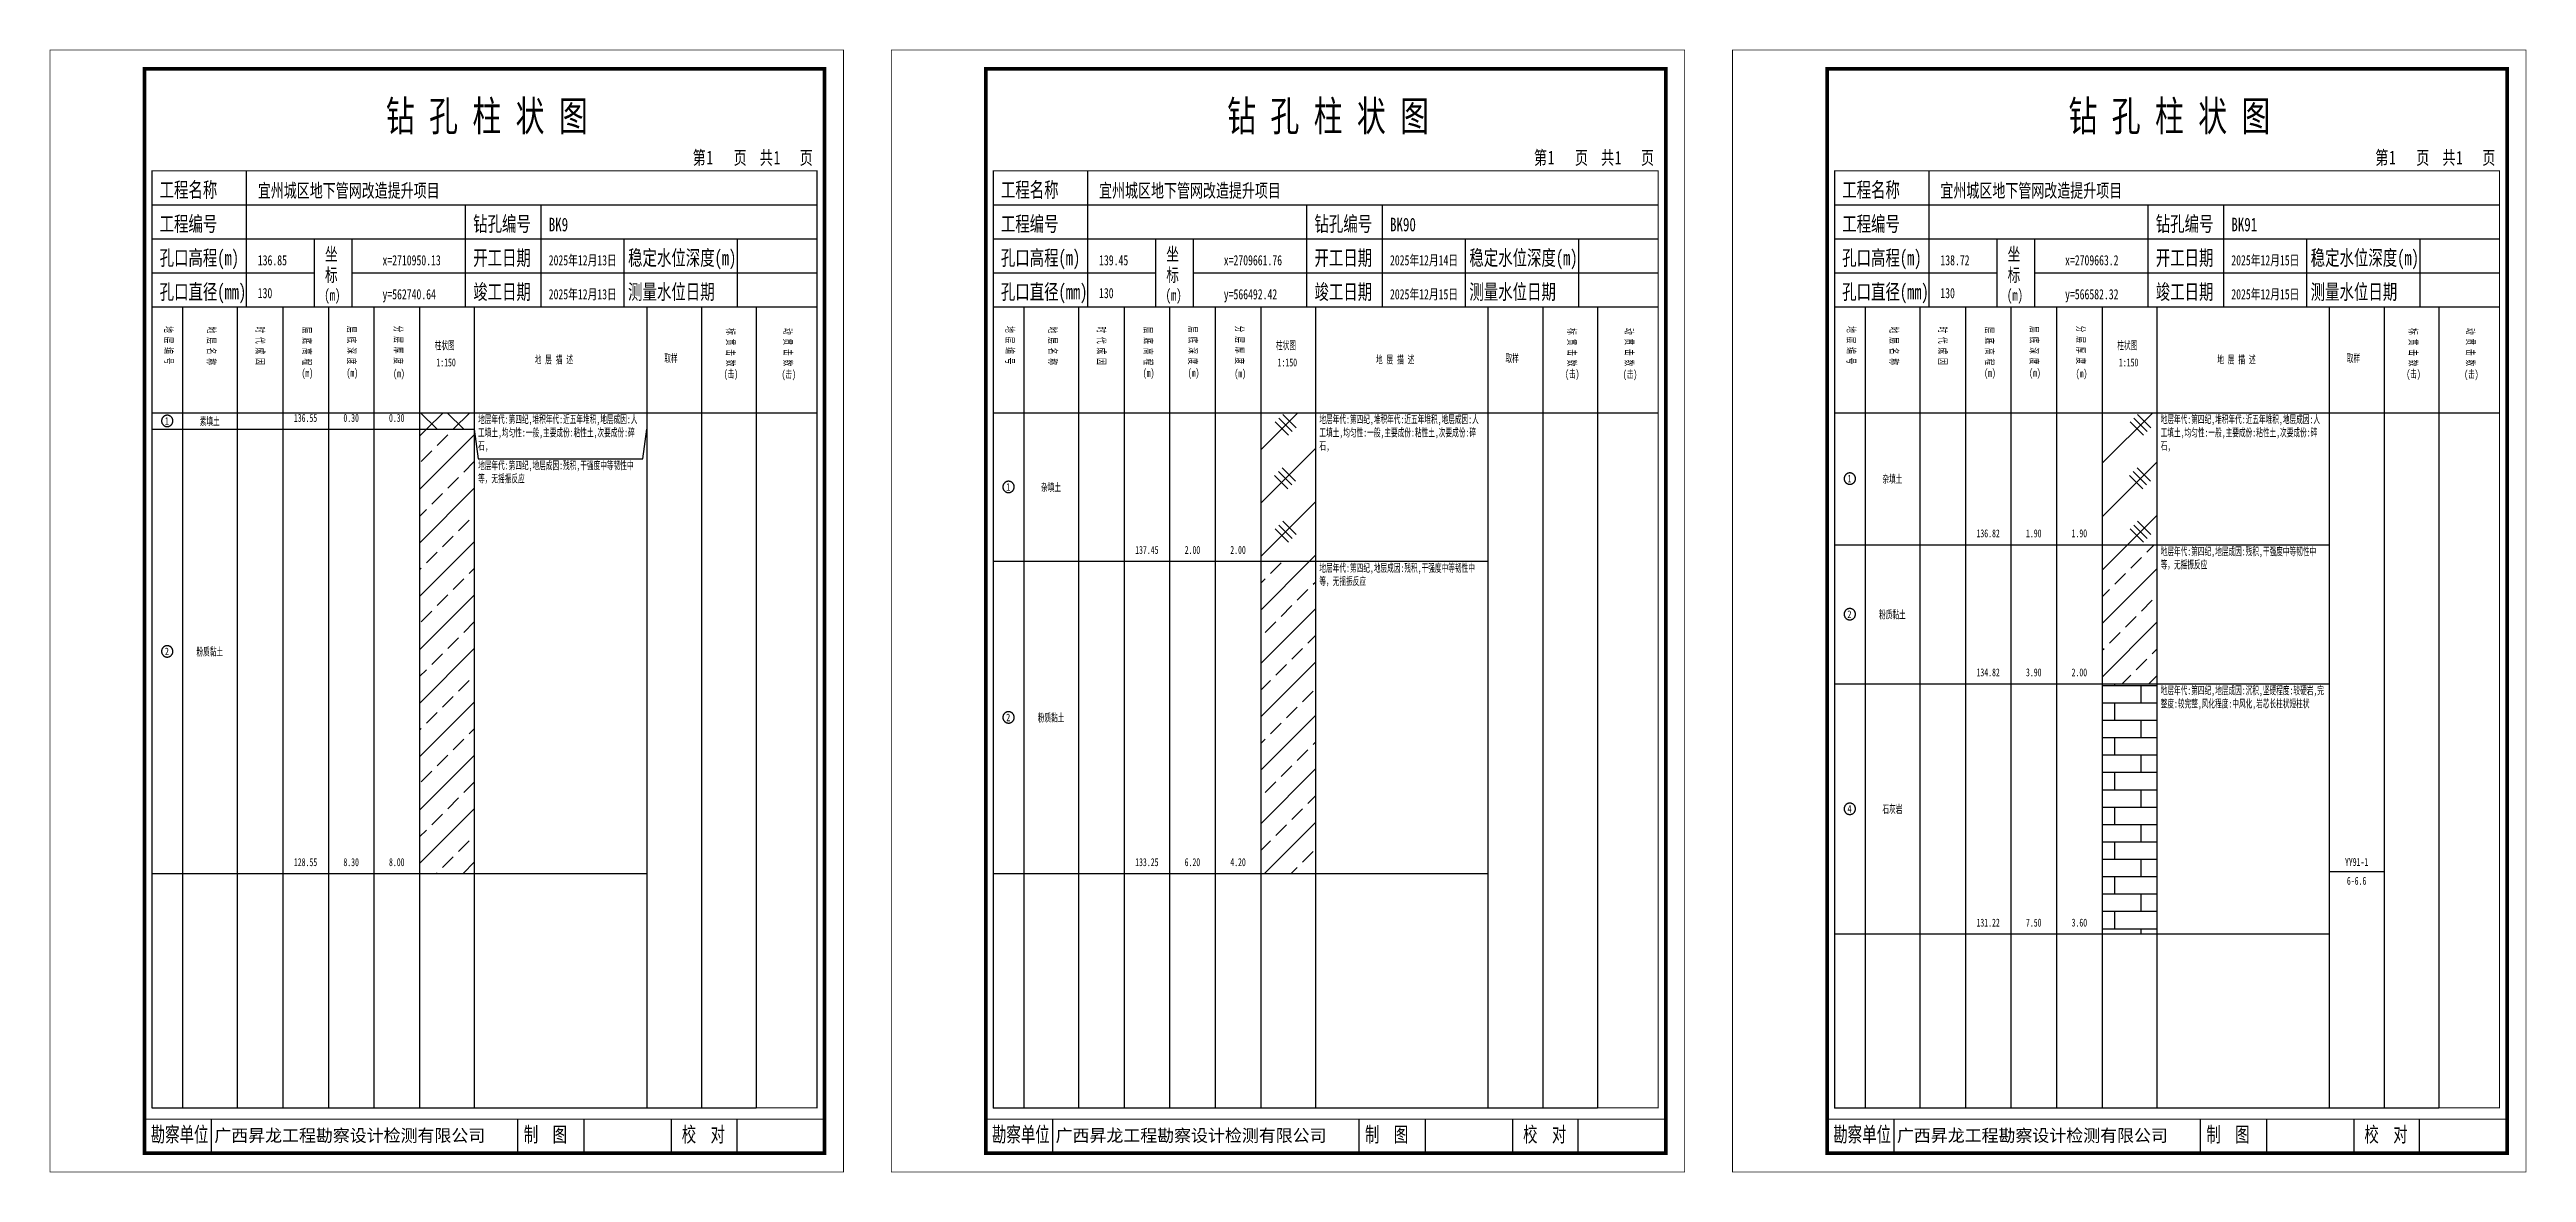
# Model space of a CAD drawing. Header units: millimetres. Extents: x 0 to 2711117, y 0 to 567555.
# Drawn here: x 23827 to 24483, y 0 to 297 of the extents above; entities that cross this region are included whole.
import ezdxf
from ezdxf.enums import TextEntityAlignment as Align

# ---------------------------------------------------------------- set-up
doc = ezdxf.new("R2010")
doc.units = ezdxf.units.MM
doc.layers.add('GICAD_POU_TEXTS', color=7, linetype='Continuous')
doc.layers.add('勘察点图例', color=7, linetype='Continuous')
doc.styles.add('HEAD_FONT', font='simfang.ttf', dxfattribs={"width": 0.6})
doc.styles.add('HEAD_FONT2', font='simfang.ttf', dxfattribs={"width": 0.6})
doc.styles.add('HT', font='simhei.ttf')
doc.styles.add('LZ_FONT', font='simfang.ttf', dxfattribs={"width": 0.7, "height": 8})
doc.styles.add('成果图图块', font='simfang.ttf', dxfattribs={"height": 2.5})
doc.styles.add('成果图表体', font='simfang.ttf', dxfattribs={"width": 0.6, "height": 2.1})
pattern_1 = [(45, (0, 0), (-7.071068, 7.071068), []), (45, (7.071, 0), (-7.071068, 7.071068), [4, -2])]
pattern_2 = [(45, (0, 0), (-7.071068, 7.071068), []), (135, (2.5, -1), (-14.142136, -14.142136), [5, -15]), (135, (1.5, -2), (-14.142136, -14.142136), [5, -15]), (135, (0.5, -3), (-14.142136, -14.142136), [5, -15]), (135, (16.5, -1), (-14.142136, -14.142136), [5, -15]), (135, (15.5, -2), (-14.142136, -14.142136), [5, -15]), (135, (14.5, -3), (-14.142136, -14.142136), [5, -15])]

# ---------------------------------------------------------------- blocks, each defined once
blk = doc.blocks.new('BK9')
for p, q in [((52, 229), (52, 265)), ((27, 256), (203, 256)), ((110, 229), (110, 256)), ((130, 229), (130, 256)), ((27, 247), (203, 247)), ((70, 229), (70, 247)), ((80, 229), (80, 247)), ((152, 229), (152, 247)), ((182, 229), (182, 247)), ((27, 238), (70, 238)), ((80, 238), (203, 238)), ((27, 229), (35.05, 229)), ((35.05, 229), (35.05, 17)), ((35.05, 229), (49.53, 229)), ((49.53, 229), (49.53, 17)), ((49.53, 229), (61.6, 229)), ((61.6, 229), (61.6, 17)), ((61.6, 229), (73.68, 229)), ((73.68, 229), (73.68, 17)), ((73.68, 229), (85.75, 229)), ((85.75, 229), (85.75, 17)), ((85.75, 229), (97.82, 229)), ((97.82, 229), (97.82, 17)), ((97.82, 229), (112.3, 229)), ((112.3, 229), (112.3, 17)), ((112.3, 229), (157.93, 229)), ((157.93, 229), (157.93, 17)), ((157.93, 229), (172.42, 229)), ((172.42, 229), (172.42, 17)), ((172.42, 229), (186.9, 229)), ((186.9, 229), (186.9, 17)), ((186.9, 229), (203, 229)), ((27, 201), (203, 201)), ((27, 17), (35.05, 17)), ((35.05, 17), (49.53, 17)), ((42.74, 4.95), (42.74, 13.95)), ((42.74, 4.95), (42.74, 13.95)), ((49.53, 17), (61.6, 17)), ((61.6, 17), (73.68, 17)), ((73.68, 17), (85.75, 17)), ((85.75, 17), (97.82, 17)), ((97.82, 17), (112.3, 17)), ((112.3, 17), (157.93, 17)), ((123.83, 4.95), (123.83, 13.95)), ((141.38, 4.95), (141.38, 13.95)), ((157.93, 17), (172.42, 17)), ((164.48, 4.95), (164.48, 13.95)), ((172.42, 17), (186.9, 17)), ((181.84, 4.95), (181.84, 13.95)), ((181.84, 4.95), (181.84, 13.95))]:
    blk.add_line(p, q)
for points, const_width in [([(0, 0), (210, 0), (210, 297), (0, 297)], 0.25), ([(25, 5), (205, 5), (205, 292), (25, 292)], 1), ([(27, 265), (203, 265), (203, 17), (27, 17)], 0.3)]:
    blk.add_lwpolyline(points, close=True, dxfattribs=dict(const_width=const_width))
at = {"const_width": 0.3}
for points in [[(27, 229), (203, 229)], [(25, 14), (205, 14)]]:
    blk.add_lwpolyline(points, dxfattribs=at)
at = {"style": 'LZ_FONT', "width": 0.7}
for s, height, p in [('钻 孔 柱 状 图', 8, (88.9, 275.54)), ('第', 3.6, (170.12, 266.7)), ('1', 3.6, (173.78, 266.75)), ('页', 3.6, (180.96, 266.7)), ('共', 3.6, (187.88, 266.7)), ('1', 3.6, (191.54, 266.7)), ('页', 3.6, (198.44, 266.7)), ('工程名称', 4, (29, 258)), ('宜州城区地下管网改造提升项目', 3.6, (55, 258)), ('工程编号', 4, (29, 249)), ('钻孔编号', 4, (112, 249)), ('BK9', 3.6, (132, 249)), ('孔口高程(m)', 4, (29, 240)), ('136.85', 2.7, (55, 240)), ('坐', 3.5, (72.79, 241.24)), ('x=2710950.13', 2.7, (88, 240)), ('开工日期', 4, (112, 240)), ('2025年12月13日', 2.7, (132, 240)), ('稳定水位深度(m)', 4, (153, 240)), ('标', 3.5, (72.79, 235.7)), ('孔口直径(mm)', 4, (29, 231)), ('130', 2.7, (54.98, 231.31)), ('(m) ', 3, (72.59, 230.65)), ('y=562740.64', 2.7, (88, 231)), ('竣工日期', 4, (112, 231)), ('2025年12月13日', 2.7, (132, 231)), ('测量水位日期', 4, (153, 231)), ('勘察单位', 4, (26.65, 7.95)), ('制  图', 4, (125.4, 7.95)), ('校  对', 4, (167.22, 7.95))]:
    blk.add_text(s, height=height, dxfattribs=at).set_placement(p)
at = {"style": 'HT'}
blk.add_text('广西昇龙工程勘察设计检测有限公司', height=3.2865, dxfattribs=at).set_placement((43.48, 8.02))
at = {"char_height": 2.1, "width": 22.806, "attachment_point": 1, "rotation": 270, "style": 'HEAD_FONT'}
for s, insert in [('地 层 编 号', (32.46, 223.92)), ('地 层 名 称', (43.79, 223.76)), ('时 代 成 因', (56.67, 223.83)), ('层 底 高 程', (69.07, 223.71)), ('层 底 深 度', (80.9, 223.91)), ('分 层 厚 度', (93.26, 224.01)), ('标 贯 击 数', (181.21, 223.37)), ('动 贯 击 数', (196.38, 223.43))]:
    blk.add_mtext(s, dxfattribs=dict(at, insert=insert))
at = {"char_height": 2.1, "attachment_point": 1}
for s, insert, width, style in [('柱状图', (101.82, 219.87), 7.855, 'HEAD_FONT2'), ('地 层 描 述', (128.29, 216.11), 22.0781, 'HEAD_FONT2'), ('取样', (162.58, 216.44), 7.855, 'HEAD_FONT2'), ('(m)', (66.58, 212.56), 4.7944, 'HEAD_FONT'), ('(m)', (78.47, 212.61), 4.7944, 'HEAD_FONT'), ('(m)', (90.81, 212.43), 4.7944, 'HEAD_FONT'), ('1:150', (102.26, 215.36), 6.9223, 'HEAD_FONT2'), ('(击)', (178.33, 212.31), 7.855, 'HEAD_FONT2'), ('(击)', (193.64, 212.22), 7.855, 'HEAD_FONT2')]:
    blk.add_mtext(s, dxfattribs=dict(at, insert=insert, width=width, style=style))
blk = doc.blocks.new('BK9_0')
at = {"color": 7}
blk.add_polyline3d([(-1.5, 0.02, 0), (-1.5, -0.06, 0), (-1.49, -0.13, 0), (-1.48, -0.2, 0), (-1.47, -0.28, 0), (-1.46, -0.35, 0), (-1.44, -0.42, 0), (-1.41, -0.49, 0), (-1.39, -0.56, 0), (-1.36, -0.63, 0), (-1.32, -0.69, 0), (-1.29, -0.76, 0), (-1.25, -0.82, 0), (-1.2, -0.88, 0), (-1.16, -0.94, 0), (-1.11, -0.99, 0), (-1.06, -1.04, 0), (-1.01, -1.1, 0), (-0.95, -1.14, 0), (-0.89, -1.19, 0), (-0.83, -1.23, 0), (-0.77, -1.27, 0), (-0.71, -1.31, 0), (-0.64, -1.34, 0), (-0.57, -1.37, 0), (-0.51, -1.4, 0), (-0.44, -1.42, 0), (-0.36, -1.44, 0), (-0.29, -1.46, 0), (-0.22, -1.47, 0), (-0.15, -1.48, 0), (-0.07, -1.48, 0), (0, -1.48, 0), (0.07, -1.48, 0), (0.15, -1.48, 0), (0.22, -1.47, 0), (0.29, -1.46, 0), (0.36, -1.44, 0), (0.44, -1.42, 0), (0.51, -1.4, 0), (0.57, -1.37, 0), (0.64, -1.34, 0), (0.71, -1.31, 0), (0.77, -1.27, 0), (0.83, -1.23, 0), (0.89, -1.19, 0), (0.95, -1.14, 0), (1.01, -1.1, 0), (1.06, -1.04, 0), (1.11, -0.99, 0), (1.16, -0.94, 0), (1.2, -0.88, 0), (1.25, -0.82, 0), (1.29, -0.76, 0), (1.32, -0.69, 0), (1.36, -0.63, 0), (1.39, -0.56, 0), (1.41, -0.49, 0), (1.44, -0.42, 0), (1.46, -0.35, 0), (1.47, -0.28, 0), (1.48, -0.2, 0), (1.49, -0.13, 0), (1.5, -0.06, 0), (1.5, 0.02, 0), (1.5, 0.09, 0), (1.49, 0.16, 0), (1.48, 0.24, 0), (1.47, 0.31, 0), (1.46, 0.38, 0), (1.44, 0.45, 0), (1.41, 0.52, 0), (1.39, 0.59, 0), (1.36, 0.66, 0), (1.32, 0.72, 0), (1.29, 0.79, 0), (1.25, 0.85, 0), (1.2, 0.91, 0), (1.16, 0.97, 0), (1.11, 1.02, 0), (1.06, 1.08, 0), (1.01, 1.13, 0), (0.95, 1.18, 0), (0.89, 1.22, 0), (0.83, 1.26, 0), (0.77, 1.3, 0), (0.71, 1.34, 0), (0.64, 1.37, 0), (0.57, 1.4, 0), (0.51, 1.43, 0), (0.44, 1.45, 0), (0.36, 1.47, 0), (0.29, 1.49, 0), (0.22, 1.5, 0), (0.15, 1.51, 0), (0.07, 1.51, 0), (0, 1.52, 0), (-0.07, 1.51, 0), (-0.15, 1.51, 0), (-0.22, 1.5, 0), (-0.29, 1.49, 0), (-0.36, 1.47, 0), (-0.44, 1.45, 0), (-0.51, 1.43, 0), (-0.57, 1.4, 0), (-0.64, 1.37, 0), (-0.71, 1.34, 0), (-0.77, 1.3, 0), (-0.83, 1.26, 0), (-0.89, 1.22, 0), (-0.95, 1.18, 0), (-1.01, 1.13, 0), (-1.06, 1.08, 0), (-1.11, 1.02, 0), (-1.16, 0.97, 0), (-1.2, 0.91, 0), (-1.25, 0.85, 0), (-1.29, 0.79, 0), (-1.32, 0.72, 0), (-1.36, 0.66, 0), (-1.39, 0.59, 0), (-1.41, 0.52, 0), (-1.44, 0.45, 0), (-1.46, 0.38, 0), (-1.47, 0.31, 0), (-1.48, 0.24, 0), (-1.49, 0.16, 0), (-1.5, 0.09, 0), (-1.5, 0.02, 0)], dxfattribs=at)
at = {"layer": 'GICAD_POU_TEXTS', "color": 7, "style": '成果图图块', "width": 0.7}
blk.add_text('1', height=2, dxfattribs=at).set_placement((-0.09, -0.99), align=Align.CENTER)
blk = doc.blocks.new('BK9_1')
at = {"color": 7}
blk.add_polyline3d([(-1.5, 0.02, 0), (-1.5, -0.06, 0), (-1.49, -0.13, 0), (-1.48, -0.2, 0), (-1.47, -0.28, 0), (-1.46, -0.35, 0), (-1.44, -0.42, 0), (-1.41, -0.49, 0), (-1.39, -0.56, 0), (-1.36, -0.63, 0), (-1.32, -0.69, 0), (-1.29, -0.76, 0), (-1.25, -0.82, 0), (-1.2, -0.88, 0), (-1.16, -0.94, 0), (-1.11, -0.99, 0), (-1.06, -1.04, 0), (-1.01, -1.1, 0), (-0.95, -1.14, 0), (-0.89, -1.19, 0), (-0.83, -1.23, 0), (-0.77, -1.27, 0), (-0.71, -1.31, 0), (-0.64, -1.34, 0), (-0.57, -1.37, 0), (-0.51, -1.4, 0), (-0.44, -1.42, 0), (-0.36, -1.44, 0), (-0.29, -1.46, 0), (-0.22, -1.47, 0), (-0.15, -1.48, 0), (-0.07, -1.48, 0), (0, -1.48, 0), (0.07, -1.48, 0), (0.15, -1.48, 0), (0.22, -1.47, 0), (0.29, -1.46, 0), (0.36, -1.44, 0), (0.44, -1.42, 0), (0.51, -1.4, 0), (0.57, -1.37, 0), (0.64, -1.34, 0), (0.71, -1.31, 0), (0.77, -1.27, 0), (0.83, -1.23, 0), (0.89, -1.19, 0), (0.95, -1.14, 0), (1.01, -1.1, 0), (1.06, -1.04, 0), (1.11, -0.99, 0), (1.16, -0.94, 0), (1.2, -0.88, 0), (1.25, -0.82, 0), (1.29, -0.76, 0), (1.32, -0.69, 0), (1.36, -0.63, 0), (1.39, -0.56, 0), (1.41, -0.49, 0), (1.44, -0.42, 0), (1.46, -0.35, 0), (1.47, -0.28, 0), (1.48, -0.2, 0), (1.49, -0.13, 0), (1.5, -0.06, 0), (1.5, 0.02, 0), (1.5, 0.09, 0), (1.49, 0.16, 0), (1.48, 0.24, 0), (1.47, 0.31, 0), (1.46, 0.38, 0), (1.44, 0.45, 0), (1.41, 0.52, 0), (1.39, 0.59, 0), (1.36, 0.66, 0), (1.32, 0.72, 0), (1.29, 0.79, 0), (1.25, 0.85, 0), (1.2, 0.91, 0), (1.16, 0.97, 0), (1.11, 1.02, 0), (1.06, 1.08, 0), (1.01, 1.13, 0), (0.95, 1.18, 0), (0.89, 1.22, 0), (0.83, 1.26, 0), (0.77, 1.3, 0), (0.71, 1.34, 0), (0.64, 1.37, 0), (0.57, 1.4, 0), (0.51, 1.43, 0), (0.44, 1.45, 0), (0.36, 1.47, 0), (0.29, 1.49, 0), (0.22, 1.5, 0), (0.15, 1.51, 0), (0.07, 1.51, 0), (0, 1.52, 0), (-0.07, 1.51, 0), (-0.15, 1.51, 0), (-0.22, 1.5, 0), (-0.29, 1.49, 0), (-0.36, 1.47, 0), (-0.44, 1.45, 0), (-0.51, 1.43, 0), (-0.57, 1.4, 0), (-0.64, 1.37, 0), (-0.71, 1.34, 0), (-0.77, 1.3, 0), (-0.83, 1.26, 0), (-0.89, 1.22, 0), (-0.95, 1.18, 0), (-1.01, 1.13, 0), (-1.06, 1.08, 0), (-1.11, 1.02, 0), (-1.16, 0.97, 0), (-1.2, 0.91, 0), (-1.25, 0.85, 0), (-1.29, 0.79, 0), (-1.32, 0.72, 0), (-1.36, 0.66, 0), (-1.39, 0.59, 0), (-1.41, 0.52, 0), (-1.44, 0.45, 0), (-1.46, 0.38, 0), (-1.47, 0.31, 0), (-1.48, 0.24, 0), (-1.49, 0.16, 0), (-1.5, 0.09, 0), (-1.5, 0.02, 0)], dxfattribs=at)
at = {"layer": 'GICAD_POU_TEXTS', "color": 7, "style": '成果图图块', "width": 0.7}
blk.add_text('2', height=2, dxfattribs=at).set_placement((-0.09, -0.99), align=Align.CENTER)
blk = doc.blocks.new('BK90')
for p, q in [((52, 229), (52, 265)), ((27, 256), (203, 256)), ((110, 229), (110, 256)), ((130, 229), (130, 256)), ((27, 247), (203, 247)), ((70, 229), (70, 247)), ((80, 229), (80, 247)), ((152, 229), (152, 247)), ((182, 229), (182, 247)), ((27, 238), (70, 238)), ((80, 238), (203, 238)), ((27, 229), (35.05, 229)), ((35.05, 229), (35.05, 17)), ((35.05, 229), (49.53, 229)), ((49.53, 229), (49.53, 17)), ((49.53, 229), (61.6, 229)), ((61.6, 229), (61.6, 17)), ((61.6, 229), (73.68, 229)), ((73.68, 229), (73.68, 17)), ((73.68, 229), (85.75, 229)), ((85.75, 229), (85.75, 17)), ((85.75, 229), (97.82, 229)), ((97.82, 229), (97.82, 17)), ((97.82, 229), (112.3, 229)), ((112.3, 229), (112.3, 17)), ((112.3, 229), (157.93, 229)), ((157.93, 229), (157.93, 17)), ((157.93, 229), (172.42, 229)), ((172.42, 229), (172.42, 17)), ((172.42, 229), (186.9, 229)), ((186.9, 229), (186.9, 17)), ((186.9, 229), (203, 229)), ((27, 201), (203, 201)), ((27, 17), (35.05, 17)), ((35.05, 17), (49.53, 17)), ((42.74, 4.95), (42.74, 13.95)), ((42.74, 4.95), (42.74, 13.95)), ((49.53, 17), (61.6, 17)), ((61.6, 17), (73.68, 17)), ((73.68, 17), (85.75, 17)), ((85.75, 17), (97.82, 17)), ((97.82, 17), (112.3, 17)), ((112.3, 17), (157.93, 17)), ((123.83, 4.95), (123.83, 13.95)), ((141.38, 4.95), (141.38, 13.95)), ((157.93, 17), (172.42, 17)), ((164.48, 4.95), (164.48, 13.95)), ((172.42, 17), (186.9, 17)), ((181.84, 4.95), (181.84, 13.95)), ((181.84, 4.95), (181.84, 13.95))]:
    blk.add_line(p, q)
for points, const_width in [([(0, 0), (210, 0), (210, 297), (0, 297)], 0.25), ([(25, 5), (205, 5), (205, 292), (25, 292)], 1), ([(27, 265), (203, 265), (203, 17), (27, 17)], 0.3)]:
    blk.add_lwpolyline(points, close=True, dxfattribs=dict(const_width=const_width))
at = {"const_width": 0.3}
for points in [[(27, 229), (203, 229)], [(25, 14), (205, 14)]]:
    blk.add_lwpolyline(points, dxfattribs=at)
at = {"style": 'LZ_FONT', "width": 0.7}
for s, height, p in [('钻 孔 柱 状 图', 8, (88.9, 275.54)), ('第', 3.6, (170.12, 266.7)), ('1', 3.6, (173.78, 266.75)), ('页', 3.6, (180.96, 266.7)), ('共', 3.6, (187.88, 266.7)), ('1', 3.6, (191.54, 266.7)), ('页', 3.6, (198.44, 266.7)), ('工程名称', 4, (29, 258)), ('宜州城区地下管网改造提升项目', 3.6, (55, 258)), ('工程编号', 4, (29, 249)), ('钻孔编号', 4, (112, 249)), ('BK90', 3.6, (132, 249)), ('孔口高程(m)', 4, (29, 240)), ('139.45', 2.7, (55, 240)), ('坐', 3.5, (72.79, 241.24)), ('x=2709661.76', 2.7, (88, 240)), ('开工日期', 4, (112, 240)), ('2025年12月14日', 2.7, (132, 240)), ('稳定水位深度(m)', 4, (153, 240)), ('标', 3.5, (72.79, 235.7)), ('孔口直径(mm)', 4, (29, 231)), ('130', 2.7, (54.98, 231.31)), ('(m) ', 3, (72.59, 230.65)), ('y=566492.42', 2.7, (88, 231)), ('竣工日期', 4, (112, 231)), ('2025年12月15日', 2.7, (132, 231)), ('测量水位日期', 4, (153, 231)), ('勘察单位', 4, (26.65, 7.95)), ('制  图', 4, (125.4, 7.95)), ('校  对', 4, (167.22, 7.95))]:
    blk.add_text(s, height=height, dxfattribs=at).set_placement(p)
at = {"style": 'HT'}
blk.add_text('广西昇龙工程勘察设计检测有限公司', height=3.2865, dxfattribs=at).set_placement((43.48, 8.02))
at = {"char_height": 2.1, "width": 22.806, "attachment_point": 1, "rotation": 270, "style": 'HEAD_FONT'}
for s, insert in [('地 层 编 号', (32.46, 223.92)), ('地 层 名 称', (43.79, 223.76)), ('时 代 成 因', (56.67, 223.83)), ('层 底 高 程', (69.07, 223.71)), ('层 底 深 度', (80.9, 223.91)), ('分 层 厚 度', (93.26, 224.01)), ('标 贯 击 数', (181.21, 223.37)), ('动 贯 击 数', (196.38, 223.43))]:
    blk.add_mtext(s, dxfattribs=dict(at, insert=insert))
at = {"char_height": 2.1, "attachment_point": 1}
for s, insert, width, style in [('柱状图', (101.82, 219.87), 7.855, 'HEAD_FONT2'), ('地 层 描 述', (128.29, 216.11), 22.0781, 'HEAD_FONT2'), ('取样', (162.58, 216.44), 7.855, 'HEAD_FONT2'), ('(m)', (66.58, 212.56), 4.7944, 'HEAD_FONT'), ('(m)', (78.47, 212.61), 4.7944, 'HEAD_FONT'), ('(m)', (90.81, 212.43), 4.7944, 'HEAD_FONT'), ('1:150', (102.26, 215.36), 6.9223, 'HEAD_FONT2'), ('(击)', (178.33, 212.31), 7.855, 'HEAD_FONT2'), ('(击)', (193.64, 212.22), 7.855, 'HEAD_FONT2')]:
    blk.add_mtext(s, dxfattribs=dict(at, insert=insert, width=width, style=style))
blk = doc.blocks.new('BK90_0')
at = {"color": 7}
blk.add_polyline3d([(-1.5, 0.02, 0), (-1.5, -0.06, 0), (-1.49, -0.13, 0), (-1.48, -0.2, 0), (-1.47, -0.28, 0), (-1.46, -0.35, 0), (-1.44, -0.42, 0), (-1.41, -0.49, 0), (-1.39, -0.56, 0), (-1.36, -0.63, 0), (-1.32, -0.69, 0), (-1.29, -0.76, 0), (-1.25, -0.82, 0), (-1.2, -0.88, 0), (-1.16, -0.94, 0), (-1.11, -0.99, 0), (-1.06, -1.04, 0), (-1.01, -1.1, 0), (-0.95, -1.14, 0), (-0.89, -1.19, 0), (-0.83, -1.23, 0), (-0.77, -1.27, 0), (-0.71, -1.31, 0), (-0.64, -1.34, 0), (-0.57, -1.37, 0), (-0.51, -1.4, 0), (-0.44, -1.42, 0), (-0.36, -1.44, 0), (-0.29, -1.46, 0), (-0.22, -1.47, 0), (-0.15, -1.48, 0), (-0.07, -1.48, 0), (0, -1.48, 0), (0.07, -1.48, 0), (0.15, -1.48, 0), (0.22, -1.47, 0), (0.29, -1.46, 0), (0.36, -1.44, 0), (0.44, -1.42, 0), (0.51, -1.4, 0), (0.57, -1.37, 0), (0.64, -1.34, 0), (0.71, -1.31, 0), (0.77, -1.27, 0), (0.83, -1.23, 0), (0.89, -1.19, 0), (0.95, -1.14, 0), (1.01, -1.1, 0), (1.06, -1.04, 0), (1.11, -0.99, 0), (1.16, -0.94, 0), (1.2, -0.88, 0), (1.25, -0.82, 0), (1.29, -0.76, 0), (1.32, -0.69, 0), (1.36, -0.63, 0), (1.39, -0.56, 0), (1.41, -0.49, 0), (1.44, -0.42, 0), (1.46, -0.35, 0), (1.47, -0.28, 0), (1.48, -0.2, 0), (1.49, -0.13, 0), (1.5, -0.06, 0), (1.5, 0.02, 0), (1.5, 0.09, 0), (1.49, 0.16, 0), (1.48, 0.24, 0), (1.47, 0.31, 0), (1.46, 0.38, 0), (1.44, 0.45, 0), (1.41, 0.52, 0), (1.39, 0.59, 0), (1.36, 0.66, 0), (1.32, 0.72, 0), (1.29, 0.79, 0), (1.25, 0.85, 0), (1.2, 0.91, 0), (1.16, 0.97, 0), (1.11, 1.02, 0), (1.06, 1.08, 0), (1.01, 1.13, 0), (0.95, 1.18, 0), (0.89, 1.22, 0), (0.83, 1.26, 0), (0.77, 1.3, 0), (0.71, 1.34, 0), (0.64, 1.37, 0), (0.57, 1.4, 0), (0.51, 1.43, 0), (0.44, 1.45, 0), (0.36, 1.47, 0), (0.29, 1.49, 0), (0.22, 1.5, 0), (0.15, 1.51, 0), (0.07, 1.51, 0), (0, 1.52, 0), (-0.07, 1.51, 0), (-0.15, 1.51, 0), (-0.22, 1.5, 0), (-0.29, 1.49, 0), (-0.36, 1.47, 0), (-0.44, 1.45, 0), (-0.51, 1.43, 0), (-0.57, 1.4, 0), (-0.64, 1.37, 0), (-0.71, 1.34, 0), (-0.77, 1.3, 0), (-0.83, 1.26, 0), (-0.89, 1.22, 0), (-0.95, 1.18, 0), (-1.01, 1.13, 0), (-1.06, 1.08, 0), (-1.11, 1.02, 0), (-1.16, 0.97, 0), (-1.2, 0.91, 0), (-1.25, 0.85, 0), (-1.29, 0.79, 0), (-1.32, 0.72, 0), (-1.36, 0.66, 0), (-1.39, 0.59, 0), (-1.41, 0.52, 0), (-1.44, 0.45, 0), (-1.46, 0.38, 0), (-1.47, 0.31, 0), (-1.48, 0.24, 0), (-1.49, 0.16, 0), (-1.5, 0.09, 0), (-1.5, 0.02, 0)], dxfattribs=at)
at = {"layer": 'GICAD_POU_TEXTS', "color": 7, "style": '成果图图块', "width": 0.7}
blk.add_text('1', height=2, dxfattribs=at).set_placement((-0.09, -0.99), align=Align.CENTER)
blk = doc.blocks.new('BK90_1')
at = {"color": 7}
blk.add_polyline3d([(-1.5, 0.02, 0), (-1.5, -0.06, 0), (-1.49, -0.13, 0), (-1.48, -0.2, 0), (-1.47, -0.28, 0), (-1.46, -0.35, 0), (-1.44, -0.42, 0), (-1.41, -0.49, 0), (-1.39, -0.56, 0), (-1.36, -0.63, 0), (-1.32, -0.69, 0), (-1.29, -0.76, 0), (-1.25, -0.82, 0), (-1.2, -0.88, 0), (-1.16, -0.94, 0), (-1.11, -0.99, 0), (-1.06, -1.04, 0), (-1.01, -1.1, 0), (-0.95, -1.14, 0), (-0.89, -1.19, 0), (-0.83, -1.23, 0), (-0.77, -1.27, 0), (-0.71, -1.31, 0), (-0.64, -1.34, 0), (-0.57, -1.37, 0), (-0.51, -1.4, 0), (-0.44, -1.42, 0), (-0.36, -1.44, 0), (-0.29, -1.46, 0), (-0.22, -1.47, 0), (-0.15, -1.48, 0), (-0.07, -1.48, 0), (0, -1.48, 0), (0.07, -1.48, 0), (0.15, -1.48, 0), (0.22, -1.47, 0), (0.29, -1.46, 0), (0.36, -1.44, 0), (0.44, -1.42, 0), (0.51, -1.4, 0), (0.57, -1.37, 0), (0.64, -1.34, 0), (0.71, -1.31, 0), (0.77, -1.27, 0), (0.83, -1.23, 0), (0.89, -1.19, 0), (0.95, -1.14, 0), (1.01, -1.1, 0), (1.06, -1.04, 0), (1.11, -0.99, 0), (1.16, -0.94, 0), (1.2, -0.88, 0), (1.25, -0.82, 0), (1.29, -0.76, 0), (1.32, -0.69, 0), (1.36, -0.63, 0), (1.39, -0.56, 0), (1.41, -0.49, 0), (1.44, -0.42, 0), (1.46, -0.35, 0), (1.47, -0.28, 0), (1.48, -0.2, 0), (1.49, -0.13, 0), (1.5, -0.06, 0), (1.5, 0.02, 0), (1.5, 0.09, 0), (1.49, 0.16, 0), (1.48, 0.24, 0), (1.47, 0.31, 0), (1.46, 0.38, 0), (1.44, 0.45, 0), (1.41, 0.52, 0), (1.39, 0.59, 0), (1.36, 0.66, 0), (1.32, 0.72, 0), (1.29, 0.79, 0), (1.25, 0.85, 0), (1.2, 0.91, 0), (1.16, 0.97, 0), (1.11, 1.02, 0), (1.06, 1.08, 0), (1.01, 1.13, 0), (0.95, 1.18, 0), (0.89, 1.22, 0), (0.83, 1.26, 0), (0.77, 1.3, 0), (0.71, 1.34, 0), (0.64, 1.37, 0), (0.57, 1.4, 0), (0.51, 1.43, 0), (0.44, 1.45, 0), (0.36, 1.47, 0), (0.29, 1.49, 0), (0.22, 1.5, 0), (0.15, 1.51, 0), (0.07, 1.51, 0), (0, 1.52, 0), (-0.07, 1.51, 0), (-0.15, 1.51, 0), (-0.22, 1.5, 0), (-0.29, 1.49, 0), (-0.36, 1.47, 0), (-0.44, 1.45, 0), (-0.51, 1.43, 0), (-0.57, 1.4, 0), (-0.64, 1.37, 0), (-0.71, 1.34, 0), (-0.77, 1.3, 0), (-0.83, 1.26, 0), (-0.89, 1.22, 0), (-0.95, 1.18, 0), (-1.01, 1.13, 0), (-1.06, 1.08, 0), (-1.11, 1.02, 0), (-1.16, 0.97, 0), (-1.2, 0.91, 0), (-1.25, 0.85, 0), (-1.29, 0.79, 0), (-1.32, 0.72, 0), (-1.36, 0.66, 0), (-1.39, 0.59, 0), (-1.41, 0.52, 0), (-1.44, 0.45, 0), (-1.46, 0.38, 0), (-1.47, 0.31, 0), (-1.48, 0.24, 0), (-1.49, 0.16, 0), (-1.5, 0.09, 0), (-1.5, 0.02, 0)], dxfattribs=at)
at = {"layer": 'GICAD_POU_TEXTS', "color": 7, "style": '成果图图块', "width": 0.7}
blk.add_text('2', height=2, dxfattribs=at).set_placement((-0.09, -0.99), align=Align.CENTER)
blk = doc.blocks.new('BK91')
for p, q in [((52, 229), (52, 265)), ((27, 256), (203, 256)), ((110, 229), (110, 256)), ((130, 229), (130, 256)), ((27, 247), (203, 247)), ((70, 229), (70, 247)), ((80, 229), (80, 247)), ((152, 229), (152, 247)), ((182, 229), (182, 247)), ((27, 238), (70, 238)), ((80, 238), (203, 238)), ((27, 229), (35.05, 229)), ((35.05, 229), (35.05, 17)), ((35.05, 229), (49.53, 229)), ((49.53, 229), (49.53, 17)), ((49.53, 229), (61.6, 229)), ((61.6, 229), (61.6, 17)), ((61.6, 229), (73.68, 229)), ((73.68, 229), (73.68, 17)), ((73.68, 229), (85.75, 229)), ((85.75, 229), (85.75, 17)), ((85.75, 229), (97.82, 229)), ((97.82, 229), (97.82, 17)), ((97.82, 229), (112.3, 229)), ((112.3, 229), (112.3, 17)), ((112.3, 229), (157.93, 229)), ((157.93, 229), (157.93, 17)), ((157.93, 229), (172.42, 229)), ((172.42, 229), (172.42, 17)), ((172.42, 229), (186.9, 229)), ((186.9, 229), (186.9, 17)), ((186.9, 229), (203, 229)), ((27, 201), (203, 201)), ((27, 17), (35.05, 17)), ((35.05, 17), (49.53, 17)), ((42.74, 4.95), (42.74, 13.95)), ((42.74, 4.95), (42.74, 13.95)), ((49.53, 17), (61.6, 17)), ((61.6, 17), (73.68, 17)), ((73.68, 17), (85.75, 17)), ((85.75, 17), (97.82, 17)), ((97.82, 17), (112.3, 17)), ((112.3, 17), (157.93, 17)), ((123.83, 4.95), (123.83, 13.95)), ((141.38, 4.95), (141.38, 13.95)), ((157.93, 17), (172.42, 17)), ((164.48, 4.95), (164.48, 13.95)), ((172.42, 17), (186.9, 17)), ((181.84, 4.95), (181.84, 13.95)), ((181.84, 4.95), (181.84, 13.95))]:
    blk.add_line(p, q)
for points, const_width in [([(0, 0), (210, 0), (210, 297), (0, 297)], 0.25), ([(25, 5), (205, 5), (205, 292), (25, 292)], 1), ([(27, 265), (203, 265), (203, 17), (27, 17)], 0.3)]:
    blk.add_lwpolyline(points, close=True, dxfattribs=dict(const_width=const_width))
at = {"const_width": 0.3}
for points in [[(27, 229), (203, 229)], [(25, 14), (205, 14)]]:
    blk.add_lwpolyline(points, dxfattribs=at)
at = {"style": 'LZ_FONT', "width": 0.7}
for s, height, p in [('钻 孔 柱 状 图', 8, (88.9, 275.54)), ('第', 3.6, (170.12, 266.7)), ('1', 3.6, (173.78, 266.75)), ('页', 3.6, (180.96, 266.7)), ('共', 3.6, (187.88, 266.7)), ('1', 3.6, (191.54, 266.7)), ('页', 3.6, (198.44, 266.7)), ('工程名称', 4, (29, 258)), ('宜州城区地下管网改造提升项目', 3.6, (55, 258)), ('工程编号', 4, (29, 249)), ('钻孔编号', 4, (112, 249)), ('BK91', 3.6, (132, 249)), ('孔口高程(m)', 4, (29, 240)), ('138.72', 2.7, (55, 240)), ('坐', 3.5, (72.79, 241.24)), ('x=2709663.2', 2.7, (88, 240)), ('开工日期', 4, (112, 240)), ('2025年12月15日', 2.7, (132, 240)), ('稳定水位深度(m)', 4, (153, 240)), ('标', 3.5, (72.79, 235.7)), ('孔口直径(mm)', 4, (29, 231)), ('130', 2.7, (54.98, 231.31)), ('(m) ', 3, (72.59, 230.65)), ('y=566582.32', 2.7, (88, 231)), ('竣工日期', 4, (112, 231)), ('2025年12月15日', 2.7, (132, 231)), ('测量水位日期', 4, (153, 231)), ('勘察单位', 4, (26.65, 7.95)), ('制  图', 4, (125.4, 7.95)), ('校  对', 4, (167.22, 7.95))]:
    blk.add_text(s, height=height, dxfattribs=at).set_placement(p)
at = {"style": 'HT'}
blk.add_text('广西昇龙工程勘察设计检测有限公司', height=3.2865, dxfattribs=at).set_placement((43.48, 8.02))
at = {"char_height": 2.1, "width": 22.806, "attachment_point": 1, "rotation": 270, "style": 'HEAD_FONT'}
for s, insert in [('地 层 编 号', (32.46, 223.92)), ('地 层 名 称', (43.79, 223.76)), ('时 代 成 因', (56.67, 223.83)), ('层 底 高 程', (69.07, 223.71)), ('层 底 深 度', (80.9, 223.91)), ('分 层 厚 度', (93.26, 224.01)), ('标 贯 击 数', (181.21, 223.37)), ('动 贯 击 数', (196.38, 223.43))]:
    blk.add_mtext(s, dxfattribs=dict(at, insert=insert))
at = {"char_height": 2.1, "attachment_point": 1}
for s, insert, width, style in [('柱状图', (101.82, 219.87), 7.855, 'HEAD_FONT2'), ('地 层 描 述', (128.29, 216.11), 22.0781, 'HEAD_FONT2'), ('取样', (162.58, 216.44), 7.855, 'HEAD_FONT2'), ('(m)', (66.58, 212.56), 4.7944, 'HEAD_FONT'), ('(m)', (78.47, 212.61), 4.7944, 'HEAD_FONT'), ('(m)', (90.81, 212.43), 4.7944, 'HEAD_FONT'), ('1:150', (102.26, 215.36), 6.9223, 'HEAD_FONT2'), ('(击)', (178.33, 212.31), 7.855, 'HEAD_FONT2'), ('(击)', (193.64, 212.22), 7.855, 'HEAD_FONT2')]:
    blk.add_mtext(s, dxfattribs=dict(at, insert=insert, width=width, style=style))
blk = doc.blocks.new('BK91_0')
at = {"color": 7}
blk.add_polyline3d([(-1.5, 0.02, 0), (-1.5, -0.06, 0), (-1.49, -0.13, 0), (-1.48, -0.2, 0), (-1.47, -0.28, 0), (-1.46, -0.35, 0), (-1.44, -0.42, 0), (-1.41, -0.49, 0), (-1.39, -0.56, 0), (-1.36, -0.63, 0), (-1.32, -0.69, 0), (-1.29, -0.76, 0), (-1.25, -0.82, 0), (-1.2, -0.88, 0), (-1.16, -0.94, 0), (-1.11, -0.99, 0), (-1.06, -1.04, 0), (-1.01, -1.1, 0), (-0.95, -1.14, 0), (-0.89, -1.19, 0), (-0.83, -1.23, 0), (-0.77, -1.27, 0), (-0.71, -1.31, 0), (-0.64, -1.34, 0), (-0.57, -1.37, 0), (-0.51, -1.4, 0), (-0.44, -1.42, 0), (-0.36, -1.44, 0), (-0.29, -1.46, 0), (-0.22, -1.47, 0), (-0.15, -1.48, 0), (-0.07, -1.48, 0), (0, -1.48, 0), (0.07, -1.48, 0), (0.15, -1.48, 0), (0.22, -1.47, 0), (0.29, -1.46, 0), (0.36, -1.44, 0), (0.44, -1.42, 0), (0.51, -1.4, 0), (0.57, -1.37, 0), (0.64, -1.34, 0), (0.71, -1.31, 0), (0.77, -1.27, 0), (0.83, -1.23, 0), (0.89, -1.19, 0), (0.95, -1.14, 0), (1.01, -1.1, 0), (1.06, -1.04, 0), (1.11, -0.99, 0), (1.16, -0.94, 0), (1.2, -0.88, 0), (1.25, -0.82, 0), (1.29, -0.76, 0), (1.32, -0.69, 0), (1.36, -0.63, 0), (1.39, -0.56, 0), (1.41, -0.49, 0), (1.44, -0.42, 0), (1.46, -0.35, 0), (1.47, -0.28, 0), (1.48, -0.2, 0), (1.49, -0.13, 0), (1.5, -0.06, 0), (1.5, 0.02, 0), (1.5, 0.09, 0), (1.49, 0.16, 0), (1.48, 0.24, 0), (1.47, 0.31, 0), (1.46, 0.38, 0), (1.44, 0.45, 0), (1.41, 0.52, 0), (1.39, 0.59, 0), (1.36, 0.66, 0), (1.32, 0.72, 0), (1.29, 0.79, 0), (1.25, 0.85, 0), (1.2, 0.91, 0), (1.16, 0.97, 0), (1.11, 1.02, 0), (1.06, 1.08, 0), (1.01, 1.13, 0), (0.95, 1.18, 0), (0.89, 1.22, 0), (0.83, 1.26, 0), (0.77, 1.3, 0), (0.71, 1.34, 0), (0.64, 1.37, 0), (0.57, 1.4, 0), (0.51, 1.43, 0), (0.44, 1.45, 0), (0.36, 1.47, 0), (0.29, 1.49, 0), (0.22, 1.5, 0), (0.15, 1.51, 0), (0.07, 1.51, 0), (0, 1.52, 0), (-0.07, 1.51, 0), (-0.15, 1.51, 0), (-0.22, 1.5, 0), (-0.29, 1.49, 0), (-0.36, 1.47, 0), (-0.44, 1.45, 0), (-0.51, 1.43, 0), (-0.57, 1.4, 0), (-0.64, 1.37, 0), (-0.71, 1.34, 0), (-0.77, 1.3, 0), (-0.83, 1.26, 0), (-0.89, 1.22, 0), (-0.95, 1.18, 0), (-1.01, 1.13, 0), (-1.06, 1.08, 0), (-1.11, 1.02, 0), (-1.16, 0.97, 0), (-1.2, 0.91, 0), (-1.25, 0.85, 0), (-1.29, 0.79, 0), (-1.32, 0.72, 0), (-1.36, 0.66, 0), (-1.39, 0.59, 0), (-1.41, 0.52, 0), (-1.44, 0.45, 0), (-1.46, 0.38, 0), (-1.47, 0.31, 0), (-1.48, 0.24, 0), (-1.49, 0.16, 0), (-1.5, 0.09, 0), (-1.5, 0.02, 0)], dxfattribs=at)
at = {"layer": 'GICAD_POU_TEXTS', "color": 7, "style": '成果图图块', "width": 0.7}
blk.add_text('1', height=2, dxfattribs=at).set_placement((-0.09, -0.99), align=Align.CENTER)
blk = doc.blocks.new('BK91_1')
at = {"color": 7}
blk.add_polyline3d([(-1.5, 0.02, 0), (-1.5, -0.06, 0), (-1.49, -0.13, 0), (-1.48, -0.2, 0), (-1.47, -0.28, 0), (-1.46, -0.35, 0), (-1.44, -0.42, 0), (-1.41, -0.49, 0), (-1.39, -0.56, 0), (-1.36, -0.63, 0), (-1.32, -0.69, 0), (-1.29, -0.76, 0), (-1.25, -0.82, 0), (-1.2, -0.88, 0), (-1.16, -0.94, 0), (-1.11, -0.99, 0), (-1.06, -1.04, 0), (-1.01, -1.1, 0), (-0.95, -1.14, 0), (-0.89, -1.19, 0), (-0.83, -1.23, 0), (-0.77, -1.27, 0), (-0.71, -1.31, 0), (-0.64, -1.34, 0), (-0.57, -1.37, 0), (-0.51, -1.4, 0), (-0.44, -1.42, 0), (-0.36, -1.44, 0), (-0.29, -1.46, 0), (-0.22, -1.47, 0), (-0.15, -1.48, 0), (-0.07, -1.48, 0), (0, -1.48, 0), (0.07, -1.48, 0), (0.15, -1.48, 0), (0.22, -1.47, 0), (0.29, -1.46, 0), (0.36, -1.44, 0), (0.44, -1.42, 0), (0.51, -1.4, 0), (0.57, -1.37, 0), (0.64, -1.34, 0), (0.71, -1.31, 0), (0.77, -1.27, 0), (0.83, -1.23, 0), (0.89, -1.19, 0), (0.95, -1.14, 0), (1.01, -1.1, 0), (1.06, -1.04, 0), (1.11, -0.99, 0), (1.16, -0.94, 0), (1.2, -0.88, 0), (1.25, -0.82, 0), (1.29, -0.76, 0), (1.32, -0.69, 0), (1.36, -0.63, 0), (1.39, -0.56, 0), (1.41, -0.49, 0), (1.44, -0.42, 0), (1.46, -0.35, 0), (1.47, -0.28, 0), (1.48, -0.2, 0), (1.49, -0.13, 0), (1.5, -0.06, 0), (1.5, 0.02, 0), (1.5, 0.09, 0), (1.49, 0.16, 0), (1.48, 0.24, 0), (1.47, 0.31, 0), (1.46, 0.38, 0), (1.44, 0.45, 0), (1.41, 0.52, 0), (1.39, 0.59, 0), (1.36, 0.66, 0), (1.32, 0.72, 0), (1.29, 0.79, 0), (1.25, 0.85, 0), (1.2, 0.91, 0), (1.16, 0.97, 0), (1.11, 1.02, 0), (1.06, 1.08, 0), (1.01, 1.13, 0), (0.95, 1.18, 0), (0.89, 1.22, 0), (0.83, 1.26, 0), (0.77, 1.3, 0), (0.71, 1.34, 0), (0.64, 1.37, 0), (0.57, 1.4, 0), (0.51, 1.43, 0), (0.44, 1.45, 0), (0.36, 1.47, 0), (0.29, 1.49, 0), (0.22, 1.5, 0), (0.15, 1.51, 0), (0.07, 1.51, 0), (0, 1.52, 0), (-0.07, 1.51, 0), (-0.15, 1.51, 0), (-0.22, 1.5, 0), (-0.29, 1.49, 0), (-0.36, 1.47, 0), (-0.44, 1.45, 0), (-0.51, 1.43, 0), (-0.57, 1.4, 0), (-0.64, 1.37, 0), (-0.71, 1.34, 0), (-0.77, 1.3, 0), (-0.83, 1.26, 0), (-0.89, 1.22, 0), (-0.95, 1.18, 0), (-1.01, 1.13, 0), (-1.06, 1.08, 0), (-1.11, 1.02, 0), (-1.16, 0.97, 0), (-1.2, 0.91, 0), (-1.25, 0.85, 0), (-1.29, 0.79, 0), (-1.32, 0.72, 0), (-1.36, 0.66, 0), (-1.39, 0.59, 0), (-1.41, 0.52, 0), (-1.44, 0.45, 0), (-1.46, 0.38, 0), (-1.47, 0.31, 0), (-1.48, 0.24, 0), (-1.49, 0.16, 0), (-1.5, 0.09, 0), (-1.5, 0.02, 0)], dxfattribs=at)
at = {"layer": 'GICAD_POU_TEXTS', "color": 7, "style": '成果图图块', "width": 0.7}
blk.add_text('2', height=2, dxfattribs=at).set_placement((-0.09, -0.99), align=Align.CENTER)
blk = doc.blocks.new('BK91_2')
at = {"color": 7}
blk.add_polyline3d([(-1.5, 0.02, 0), (-1.5, -0.06, 0), (-1.49, -0.13, 0), (-1.48, -0.2, 0), (-1.47, -0.28, 0), (-1.46, -0.35, 0), (-1.44, -0.42, 0), (-1.41, -0.49, 0), (-1.39, -0.56, 0), (-1.36, -0.63, 0), (-1.32, -0.69, 0), (-1.29, -0.76, 0), (-1.25, -0.82, 0), (-1.2, -0.88, 0), (-1.16, -0.94, 0), (-1.11, -0.99, 0), (-1.06, -1.04, 0), (-1.01, -1.1, 0), (-0.95, -1.14, 0), (-0.89, -1.19, 0), (-0.83, -1.23, 0), (-0.77, -1.27, 0), (-0.71, -1.31, 0), (-0.64, -1.34, 0), (-0.57, -1.37, 0), (-0.51, -1.4, 0), (-0.44, -1.42, 0), (-0.36, -1.44, 0), (-0.29, -1.46, 0), (-0.22, -1.47, 0), (-0.15, -1.48, 0), (-0.07, -1.48, 0), (0, -1.48, 0), (0.07, -1.48, 0), (0.15, -1.48, 0), (0.22, -1.47, 0), (0.29, -1.46, 0), (0.36, -1.44, 0), (0.44, -1.42, 0), (0.51, -1.4, 0), (0.57, -1.37, 0), (0.64, -1.34, 0), (0.71, -1.31, 0), (0.77, -1.27, 0), (0.83, -1.23, 0), (0.89, -1.19, 0), (0.95, -1.14, 0), (1.01, -1.1, 0), (1.06, -1.04, 0), (1.11, -0.99, 0), (1.16, -0.94, 0), (1.2, -0.88, 0), (1.25, -0.82, 0), (1.29, -0.76, 0), (1.32, -0.69, 0), (1.36, -0.63, 0), (1.39, -0.56, 0), (1.41, -0.49, 0), (1.44, -0.42, 0), (1.46, -0.35, 0), (1.47, -0.28, 0), (1.48, -0.2, 0), (1.49, -0.13, 0), (1.5, -0.06, 0), (1.5, 0.02, 0), (1.5, 0.09, 0), (1.49, 0.16, 0), (1.48, 0.24, 0), (1.47, 0.31, 0), (1.46, 0.38, 0), (1.44, 0.45, 0), (1.41, 0.52, 0), (1.39, 0.59, 0), (1.36, 0.66, 0), (1.32, 0.72, 0), (1.29, 0.79, 0), (1.25, 0.85, 0), (1.2, 0.91, 0), (1.16, 0.97, 0), (1.11, 1.02, 0), (1.06, 1.08, 0), (1.01, 1.13, 0), (0.95, 1.18, 0), (0.89, 1.22, 0), (0.83, 1.26, 0), (0.77, 1.3, 0), (0.71, 1.34, 0), (0.64, 1.37, 0), (0.57, 1.4, 0), (0.51, 1.43, 0), (0.44, 1.45, 0), (0.36, 1.47, 0), (0.29, 1.49, 0), (0.22, 1.5, 0), (0.15, 1.51, 0), (0.07, 1.51, 0), (0, 1.52, 0), (-0.07, 1.51, 0), (-0.15, 1.51, 0), (-0.22, 1.5, 0), (-0.29, 1.49, 0), (-0.36, 1.47, 0), (-0.44, 1.45, 0), (-0.51, 1.43, 0), (-0.57, 1.4, 0), (-0.64, 1.37, 0), (-0.71, 1.34, 0), (-0.77, 1.3, 0), (-0.83, 1.26, 0), (-0.89, 1.22, 0), (-0.95, 1.18, 0), (-1.01, 1.13, 0), (-1.06, 1.08, 0), (-1.11, 1.02, 0), (-1.16, 0.97, 0), (-1.2, 0.91, 0), (-1.25, 0.85, 0), (-1.29, 0.79, 0), (-1.32, 0.72, 0), (-1.36, 0.66, 0), (-1.39, 0.59, 0), (-1.41, 0.52, 0), (-1.44, 0.45, 0), (-1.46, 0.38, 0), (-1.47, 0.31, 0), (-1.48, 0.24, 0), (-1.49, 0.16, 0), (-1.5, 0.09, 0), (-1.5, 0.02, 0)], dxfattribs=at)
at = {"layer": 'GICAD_POU_TEXTS', "color": 7, "style": '成果图图块', "width": 0.7}
blk.add_text('4', height=2, dxfattribs=at).set_placement((-0.09, -0.99), align=Align.CENTER)

msp = doc.modelspace()

# ---------------------------------------------------------------- hatches: boundary and pattern name
at = {"layer": '勘察点图例'}
h = msp.add_hatch(dxfattribs=at)
h.set_pattern_fill('GKSTT', color=256, scale=0.5, style=0, pattern_type=2)
h.set_pattern_definition([(45, (0, 0), (-3.5355339, 3.5355339), []), (135, (0, 0), (-3.5355339, -3.5355339), [])])
h.paths.add_polyline_path([(23925.27, 196.59), (23939.76, 196.59), (23939.76, 201), (23925.27, 201)])
h = msp.add_hatch(dxfattribs=at)
h.set_pattern_fill('GKZTT', color=256, scale=0.5, style=0, pattern_type=2)
h.set_pattern_definition(pattern_2)
h.paths.add_polyline_path([(24147.96, 161.65), (24162.45, 161.65), (24162.45, 201), (24147.96, 201)])
h = msp.add_hatch(dxfattribs=at)
h.set_pattern_fill('GKZTT', color=256, scale=0.5, style=0, pattern_type=2)
h.set_pattern_definition(pattern_2)
h.paths.add_polyline_path([(24370.65, 166.04), (24385.13, 166.04), (24385.13, 201), (24370.65, 201)])
h = msp.add_hatch(dxfattribs=at)
h.set_pattern_fill('GKFZNT', color=256, scale=0.5, style=0, pattern_type=2)
h.set_pattern_definition(pattern_1)
h.paths.add_polyline_path([(23925.27, 79), (23939.76, 79), (23939.76, 196.59), (23925.27, 196.59)])
h = msp.add_hatch(dxfattribs=at)
h.set_pattern_fill('GKFZNT', color=256, scale=0.5, style=0, pattern_type=2)
h.set_pattern_definition(pattern_1)
h.paths.add_polyline_path([(24370.65, 129.24), (24385.13, 129.24), (24385.13, 166.04), (24370.65, 166.04)])
h = msp.add_hatch(dxfattribs=at)
h.set_pattern_fill('GKFZNT', color=256, scale=0.5, style=0, pattern_type=2)
h.set_pattern_definition(pattern_1)
h.paths.add_polyline_path([(24147.96, 79), (24162.45, 79), (24162.45, 161.65), (24147.96, 161.65)])
h = msp.add_hatch(dxfattribs=at)
h.set_pattern_fill('GKSHY', color=256, scale=0.5, style=0, pattern_type=2)
h.set_pattern_definition([(0, (0, 0), (0, 4.6), []), (90, (0, 0), (-7, 4.6), [4.6, -4.6])])
h.paths.add_polyline_path([(24370.65, 63), (24385.13, 63), (24385.13, 129.24), (24370.65, 129.24)])

# ---------------------------------------------------------------- linework, layer by layer
for p, q in [((23854.46, 196.59), (23939.76, 196.59)), ((23939.76, 196.59), (23940.76, 188.81)), ((23984.39, 188.81), (23985.39, 196.59)), ((23940.76, 188.81), (23984.39, 188.81)), ((24299.83, 166.04), (24385.13, 166.04)), ((24385.13, 166.04), (24430.76, 166.04)), ((24077.14, 161.65), (24162.45, 161.65)), ((24162.45, 161.65), (24208.08, 161.65)), ((24299.83, 129.24), (24385.13, 129.24)), ((24385.13, 129.24), (24430.76, 129.24)), ((23854.46, 79), (23939.76, 79)), ((23939.76, 79), (23985.39, 79)), ((24077.14, 79), (24162.45, 79)), ((24162.45, 79), (24208.08, 79)), ((24430.76, 79.56), (24445.25, 79.56)), ((24299.83, 63), (24385.13, 63)), ((24385.13, 63), (24430.76, 63))]:
    msp.add_line(p, q, dxfattribs=at)

# ---------------------------------------------------------------- block references
for name, p in [('BK9', (23827.46, 0)), ('BK90', (24050.14, 0)), ('BK91', (24272.83, 0)), ('BK9_0', (23858.48, 198.8)), ('BK91_0', (24303.85, 183.52)), ('BK90_0', (24081.17, 181.32)), ('BK91_1', (24303.85, 147.64)), ('BK9_1', (23858.48, 137.8)), ('BK90_1', (24081.17, 120.32)), ('BK91_2', (24303.85, 96.12))]:
    msp.add_blockref(name, p, dxfattribs=at)

# ---------------------------------------------------------------- texts
at = {"layer": '勘察点图例', "style": '成果图表体', "width": 0.6}
for s, p in [('素填土', (23869.75, 198.8)), ('136.55', (23895.1, 199.59)), ('0.30', (23907.17, 199.59)), ('0.30', (23919.24, 199.59)), ('杂填土', (24315.12, 183.52)), ('杂填土', (24092.43, 181.32)), ('137.45', (24117.78, 164.65)), ('2.00', (24129.85, 164.65)), ('2.00', (24141.92, 164.65)), ('136.82', (24340.47, 169.04)), ('1.90', (24352.54, 169.04)), ('1.90', (24364.61, 169.04)), ('粉质黏土', (24315.12, 147.64)), ('粉质黏土', (23869.75, 137.8)), ('134.82', (24340.47, 132.24)), ('3.90', (24352.54, 132.24)), ('2.00', (24364.61, 132.24)), ('粉质黏土', (24092.43, 120.32)), ('石灰岩', (24315.12, 96.12)), ('128.55', (23895.1, 82)), ('8.30', (23907.17, 82)), ('8.00', (23919.24, 82)), ('133.25', (24117.78, 82)), ('6.20', (24129.85, 82)), ('4.20', (24141.92, 82)), ('YY91-1', (24438, 82.06)), ('6-6.6', (24438, 77.06)), ('131.22', (24340.47, 66)), ('7.50', (24352.54, 66)), ('3.60', (24364.61, 66))]:
    msp.add_text(s, height=2.1, dxfattribs=at).set_placement(p, align=Align.MIDDLE)
at = {"layer": '勘察点图例', "char_height": 2.1, "width": 43.6296, "attachment_point": 1, "style": '成果图表体'}
for s, insert in [('地层年代:第四纪,堆积年代:近五年堆积,地层成因:人工填土,均匀性:一般,主要成份:粘性土,次要成份:碎石,', (23940.76, 200.3)), ('地层年代:第四纪,堆积年代:近五年堆积,地层成因:人工填土,均匀性:一般,主要成份:粘性土,次要成份:碎石,', (24163.45, 200.3)), ('地层年代:第四纪,堆积年代:近五年堆积,地层成因:人工填土,均匀性:一般,主要成份:粘性土,次要成份:碎石,', (24386.13, 200.3)), ('地层年代:第四纪,地层成因:残积,干强度中等韧性中等，无摇振反应', (23940.76, 188.11)), ('地层年代:第四纪,地层成因:残积,干强度中等韧性中等，无摇振反应', (24386.13, 165.34)), ('地层年代:第四纪,地层成因:残积,干强度中等韧性中等，无摇振反应', (24163.45, 160.95)), ('地层年代:第四纪,地层成因:沉积,坚硬程度:较硬岩,完整度:较完整,风化程度:中风化,岩芯长柱状短柱状', (24386.13, 128.54))]:
    msp.add_mtext(s, dxfattribs=dict(at, insert=insert))

doc.saveas('drawing.dxf')
